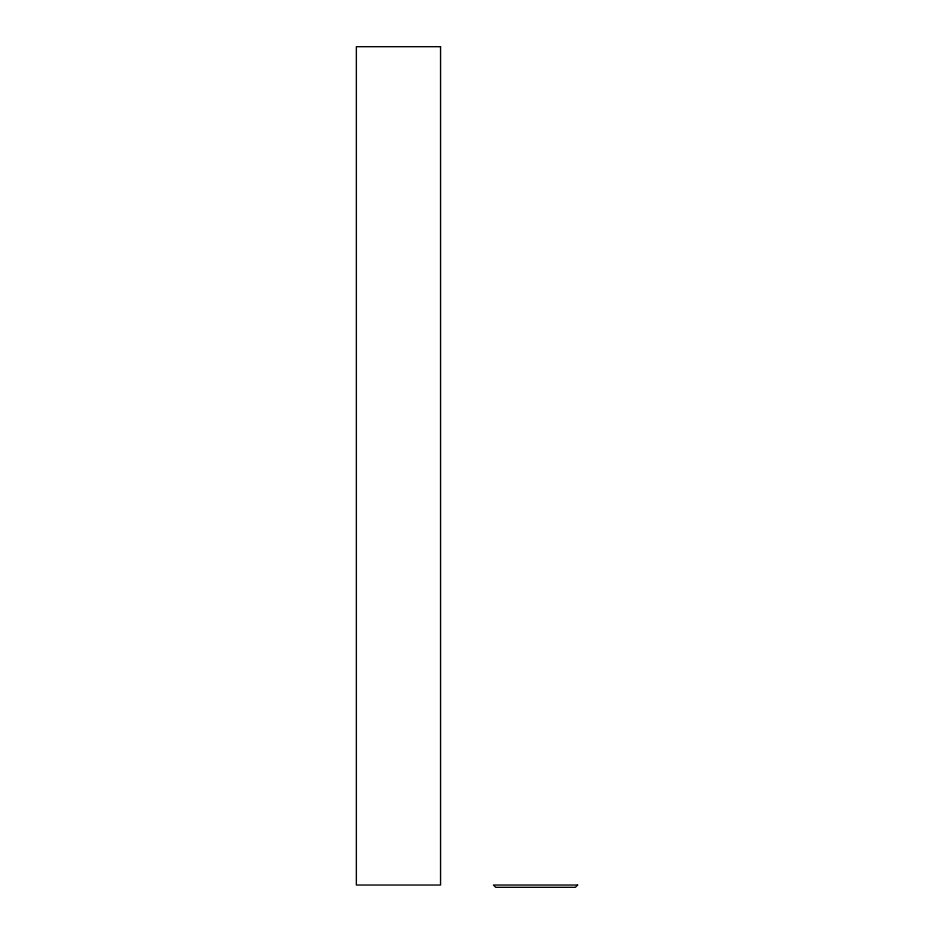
<?xml version="1.0" encoding="UTF-8"?>
<svg xmlns="http://www.w3.org/2000/svg" width="934" height="934" viewBox="0 0 934 934"><rect width="100%" height="100%" fill="white"/><g stroke="black" fill="none" stroke-linecap="round" stroke-linejoin="round"><path stroke-width="1.4" d="M577.644 885.035L575.379 887.3L495.709 887.3L493.444 885.035L577.644 885.035M440.556 46.7L356.356 46.7L356.356 885.035L440.556 885.035L440.556 46.7"/></g></svg>
